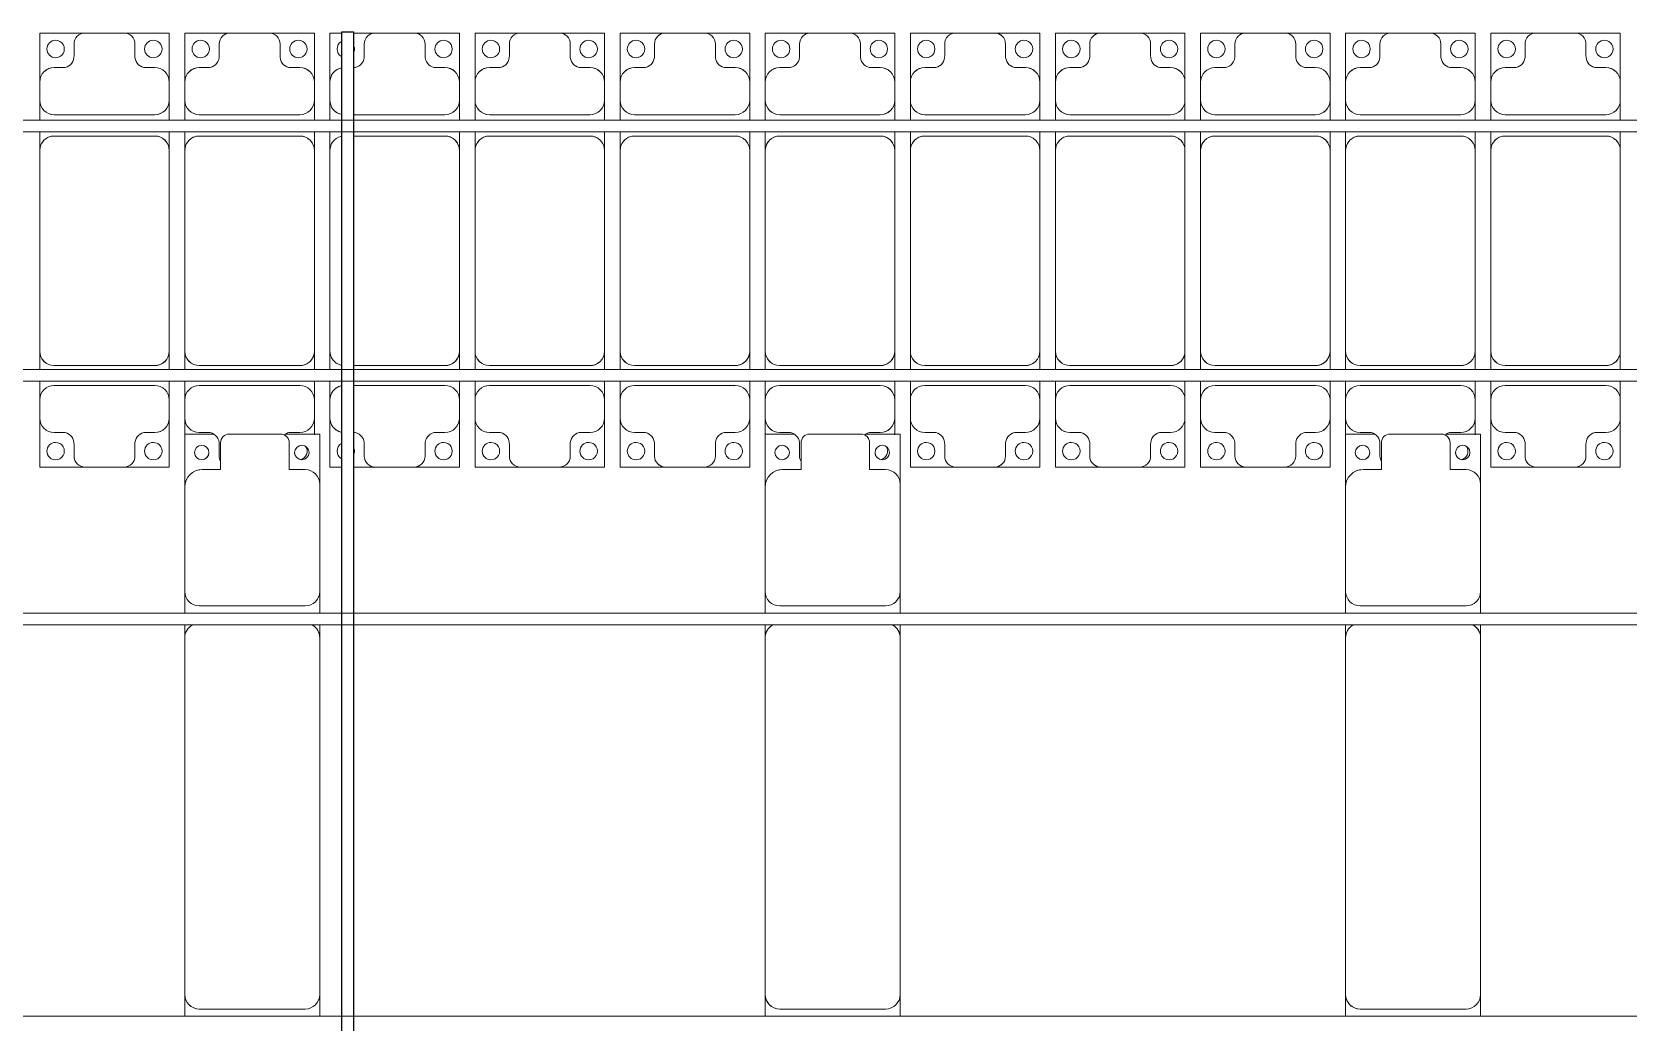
# Model space of a CAD drawing. Header units: millimetres. Extents: x -178706 to 107777, y -87310 to 933.
# Drawn here: x -113651 to -108151, y -8881 to -5467 of the extents above; entities that cross this region are included whole.
import ezdxf

# ---------------------------------------------------------------- set-up
doc = ezdxf.new("R2010")
doc.units = ezdxf.units.MM
doc.layers.add('A-GENM', color=13, linetype='Continuous', lineweight=9)
doc.layers.add('S-BEAM', color=12, linetype='Continuous', lineweight=9)

# ---------------------------------------------------------------- blocks, each defined once
blk = doc.blocks.new('Dai phao do pin - DẢI PHAO ĐỠ PIN-V29-BỐ TRÍ KHUNG KẾT CẤU BÈ PIN 04')
at = {"layer": 'A-GENM', "color": 7}
for p, q in [((67074.7, 241.6), (67149.7, 241.6)), ((68380.3, 241.6), (67149.7, 241.6)), ((68380.3, 241.6), (68424.7, 241.6)), ((68464.7, 241.6), (68539.7, 241.6)), ((68899.7, 241.6), (68539.7, 241.6)), ((68902.1, 241.6), (69082.2, 241.6)), ((69082.2, 241.6), (69082.2, 142.1)), ((67099.7, 191.6), (67099.7, -173.4)), ((68489.7, 191.6), (68489.7, -173.4)), ((68959.7, 118.2), (68959.7, 181.6)), ((69052.2, 118.2), (68959.7, 118.2)), ((69082.2, -88.2), (69082.2, 88.2)), ((69082.2, -105.4), (69082.2, -223.4)), ((68959.7, -173.4), (68959.7, -118.2)), ((68959.7, -118.2), (69052.2, -118.2)), ((67149.7, -223.4), (67074.7, -223.4)), ((67149.7, -223.4), (68380.3, -223.4)), ((68424.7, -223.4), (68380.3, -223.4)), ((68539.7, -223.4), (68464.7, -223.4)), ((68539.7, -223.4), (68909.7, -223.4)), ((69082.2, -223.4), (68909.7, -223.4))]:
    blk.add_line(p, q, dxfattribs=at)
for centre, radius, start, end in [((67149.7, 191.6), 50, 90, 180), ((67149.7, 191.6), 50, 105, 180), ((68380.3, 191.6), 50, 30, 90), ((68380.3, 191.6), 50, 30, 90), ((68539.7, 191.6), 50, 90, 180), ((68539.7, 191.6), 50, 135, 180), ((68899.7, 181.6), 60, 0, 90), ((68899.7, 181.6), 60, 0, 30), ((69018.6, 183.2), 25, 360, 180), ((69018.6, 183.2), 25, 180, 360), ((69052.2, 88.2), 30, 360, 90), ((69052.2, -88.2), 30, 270, 0), ((69052.2, -88.2), 30, 300, 330), ((69018.6, -161.8), 25, 360, 180), ((69018.6, -161.8), 25, 180, 360), ((69018.6, -161.8), 25, 90, 105), ((67149.7, -173.4), 50, 180, 270), ((67149.7, -173.4), 50, 180, 270), ((68380.3, -173.4), 50, 270, 330), ((68380.3, -173.4), 50, 285, 330), ((68539.7, -173.4), 50, 180, 270), ((68539.7, -173.4), 50, 180, 225), ((68909.7, -173.4), 50, 270, 0), ((68909.7, -173.4), 50, 315, 0)]:
    blk.add_arc(centre, radius, start, end, dxfattribs=at)
blk = doc.blocks.new('Dai phao do pin - DẢI PHAO ĐỠ PIN-V30-BỐ TRÍ KHUNG KẾT CẤU BÈ PIN 04')
at = {"layer": 'A-GENM', "color": 7}
for p, q in [((67074.7, 241.6), (67149.7, 241.6)), ((68380.3, 241.6), (67149.7, 241.6)), ((68380.3, 241.6), (68424.7, 241.6)), ((68464.7, 241.6), (68539.7, 241.6)), ((68899.7, 241.6), (68539.7, 241.6)), ((68899.7, 241.6), (69082.2, 241.6)), ((69082.2, 241.6), (69082.2, 142.1)), ((67099.7, 191.6), (67099.7, -173.4)), ((68489.7, 191.6), (68489.7, -173.4)), ((68959.7, 118.2), (68959.7, 181.6)), ((69052.2, 118.2), (68959.7, 118.2)), ((69082.2, -88.2), (69082.2, 88.2)), ((69082.2, -105.4), (69082.2, -223.4)), ((68959.7, -173.4), (68959.7, -118.2)), ((68959.7, -118.2), (69052.2, -118.2)), ((67149.7, -223.4), (67074.7, -223.4)), ((67149.7, -223.4), (68380.3, -223.4)), ((68424.7, -223.4), (68380.3, -223.4)), ((68539.7, -223.4), (68464.7, -223.4)), ((68539.7, -223.4), (68909.7, -223.4)), ((69082.2, -223.4), (68909.7, -223.4))]:
    blk.add_line(p, q, dxfattribs=at)
for centre, radius, start, end in [((67149.7, 191.6), 50, 90, 180), ((67149.7, 191.6), 50, 105, 180), ((68380.3, 191.6), 50, 30, 90), ((68380.3, 191.6), 50, 30, 90), ((68539.7, 191.6), 50, 90, 180), ((68539.7, 191.6), 50, 135, 180), ((68899.7, 181.6), 60, 0, 90), ((68899.7, 181.6), 60, 2.0288, 30), ((69018.6, 183.2), 25, 360, 180), ((69018.6, 183.2), 25, 180, 360), ((69052.2, 88.2), 30, 360, 90), ((69052.2, -88.2), 30, 270, 0), ((69052.2, -88.2), 30, 300, 330), ((69018.6, -161.8), 25, 360, 180), ((69018.6, -161.8), 25, 180, 360), ((69018.6, -161.8), 25, 90, 105), ((67149.7, -173.4), 50, 180, 270), ((67149.7, -173.4), 50, 180, 270), ((68380.3, -173.4), 50, 270, 330), ((68380.3, -173.4), 50, 285, 330), ((68539.7, -173.4), 50, 180, 270), ((68539.7, -173.4), 50, 180, 225), ((68909.7, -173.4), 50, 270, 0), ((68909.7, -173.4), 50, 315, 0)]:
    blk.add_arc(centre, radius, start, end, dxfattribs=at)
blk = doc.blocks.new('Dai phao do pin - DẢI PHAO ĐỠ PIN-V31-BỐ TRÍ KHUNG KẾT CẤU BÈ PIN 04')
at = {"layer": 'A-GENM', "color": 7}
for p, q in [((67074.7, 241.6), (67149.7, 241.6)), ((68380.3, 241.6), (67149.7, 241.6)), ((68380.3, 241.6), (68424.7, 241.6)), ((68464.7, 241.6), (68539.7, 241.6)), ((68899.7, 241.6), (68539.7, 241.6)), ((68899.7, 241.6), (69082.2, 241.6)), ((69082.2, 241.6), (69082.2, 142.1)), ((67099.7, 191.6), (67099.7, -173.4)), ((68489.7, 191.6), (68489.7, -173.4)), ((68959.7, 118.2), (68959.7, 181.6)), ((69052.2, 118.2), (68959.7, 118.2)), ((69082.2, -88.2), (69082.2, 88.2)), ((69082.2, -105.4), (69082.2, -223.4)), ((68959.7, -173.4), (68959.7, -118.2)), ((68959.7, -118.2), (69052.2, -118.2)), ((67149.7, -223.4), (67074.7, -223.4)), ((67149.7, -223.4), (68380.3, -223.4)), ((68424.7, -223.4), (68380.3, -223.4)), ((68539.7, -223.4), (68464.7, -223.4)), ((68539.7, -223.4), (68909.7, -223.4)), ((69082.2, -223.4), (68909.7, -223.4))]:
    blk.add_line(p, q, dxfattribs=at)
for centre, radius, start, end in [((67149.7, 191.6), 50, 90, 180), ((67149.7, 191.6), 50, 105, 180), ((68380.3, 191.6), 50, 30, 90), ((68380.3, 191.6), 50, 30, 90), ((68539.7, 191.6), 50, 90, 180), ((68539.7, 191.6), 50, 135, 180), ((68899.7, 181.6), 60, 0, 90), ((68899.7, 181.6), 60, 0, 30), ((69018.6, 183.2), 25, 360, 180), ((69018.6, 183.2), 25, 180, 360), ((69052.2, 88.2), 30, 360, 90), ((69052.2, -88.2), 30, 270, 0), ((69052.2, -88.2), 30, 300, 330), ((69018.6, -161.8), 25, 360, 180), ((69018.6, -161.8), 25, 180, 360), ((69018.6, -161.8), 25, 90, 105), ((67149.7, -173.4), 50, 180, 270), ((67149.7, -173.4), 50, 180, 270), ((68380.3, -173.4), 50, 270, 330), ((68380.3, -173.4), 50, 285, 330), ((68539.7, -173.4), 50, 180, 270), ((68539.7, -173.4), 50, 180, 225), ((68909.7, -173.4), 50, 270, 0), ((68909.7, -173.4), 50, 315, 0)]:
    blk.add_arc(centre, radius, start, end, dxfattribs=at)
blk = doc.blocks.new('Dầm C52 - Dầm C52-21052-BỐ TRÍ KHUNG KẾT CẤU BÈ PIN 04')
at = {"layer": 'S-BEAM', "color": 1}
blk.add_line((63551.9, -20), (-63551.9, -20), dxfattribs=at)
blk = doc.blocks.new('Dầm C52 - Dầm C52-21053-BỐ TRÍ KHUNG KẾT CẤU BÈ PIN 04')
at = {"layer": 'S-BEAM', "color": 1}
for p, q in [((-63553.8, 20), (63553.8, 20)), ((63553.8, -20), (-63553.8, -20))]:
    blk.add_line(p, q, dxfattribs=at)
blk = doc.blocks.new('Dầm C52 - Dầm C52-21054-BỐ TRÍ KHUNG KẾT CẤU BÈ PIN 04')
at = {"layer": 'S-BEAM', "color": 1}
for p, q in [((-63555, 20), (63555, 20)), ((63555, -20), (-63555, -20))]:
    blk.add_line(p, q, dxfattribs=at)
blk = doc.blocks.new('Dầm C52 - Dầm C52-21055-BỐ TRÍ KHUNG KẾT CẤU BÈ PIN 04')
at = {"layer": 'S-BEAM', "color": 1}
for p, q in [((-63556.2, 20), (63556.2, 20)), ((63556.2, -20), (-63556.2, -20))]:
    blk.add_line(p, q, dxfattribs=at)
blk = doc.blocks.new('Dầm C52 - Hộp 40x60-15957-BỐ TRÍ KHUNG KẾT CẤU BÈ PIN 04')
at = {"layer": 'S-BEAM', "color": 3, "lineweight": 25}
for p, q in [((-37160, 20), (37160, 20)), ((37160, 20), (37160, -20)), ((37160, -20), (-37160, -20))]:
    blk.add_line(p, q, dxfattribs=at)
blk = doc.blocks.new('Dai phaodi lai - DẢI PHAO ĐI LẠI-21666-BỐ TRÍ KHUNG KẾT CẤU BÈ PIN 04')
at = {"layer": 'A-GENM', "color": 7}
for p, q in [((57276.8, 748.4), (57433.1, 748.4)), ((57276.8, 579.3), (57276.8, 748.4)), ((57566.9, 748.4), (57433.1, 748.4)), ((57566.9, 748.4), (57723.2, 748.4)), ((57723.2, 748.4), (57723.2, 579.3)), ((57776.8, 748.4), (57933.1, 748.4)), ((57776.8, 579.3), (57776.8, 748.4)), ((58066.9, 748.4), (57933.1, 748.4)), ((58066.9, 748.4), (58223.2, 748.4)), ((58223.2, 748.4), (58223.2, 579.3)), ((58276.8, 748.4), (58318.3, 748.4)), ((58276.8, 579.3), (58276.8, 748.4)), ((58358.3, 748.4), (58433.1, 748.4)), ((58566.9, 748.4), (58433.1, 748.4)), ((58566.9, 748.4), (58723.2, 748.4)), ((58723.2, 748.4), (58723.2, 579.3)), ((58776.8, 748.4), (58933.1, 748.4)), ((58776.8, 579.3), (58776.8, 748.4)), ((59066.9, 748.4), (58933.1, 748.4)), ((59066.9, 748.4), (59223.2, 748.4)), ((59223.2, 748.4), (59223.2, 579.3)), ((59276.8, 748.4), (59433.1, 748.4)), ((59276.8, 579.3), (59276.8, 748.4)), ((59566.9, 748.4), (59433.1, 748.4)), ((59566.9, 748.4), (59723.2, 748.4)), ((59723.2, 748.4), (59723.2, 579.3)), ((59776.8, 748.4), (59933.1, 748.4)), ((59776.8, 579.3), (59776.8, 748.4)), ((60066.9, 748.4), (59933.1, 748.4)), ((60066.9, 748.4), (60223.2, 748.4)), ((60223.2, 748.4), (60223.2, 579.3)), ((60276.8, 748.4), (60433.1, 748.4)), ((60276.8, 579.3), (60276.8, 748.4)), ((60566.9, 748.4), (60433.1, 748.4)), ((60566.9, 748.4), (60723.2, 748.4)), ((60723.2, 748.4), (60723.2, 579.3)), ((60776.8, 748.4), (60933.1, 748.4)), ((60776.8, 579.3), (60776.8, 748.4)), ((61066.9, 748.4), (60933.1, 748.4)), ((61066.9, 748.4), (61223.2, 748.4)), ((61223.2, 748.4), (61223.2, 579.3)), ((61276.8, 748.4), (61433.1, 748.4)), ((61276.8, 579.3), (61276.8, 748.4)), ((61566.9, 748.4), (61433.1, 748.4)), ((61566.9, 748.4), (61723.2, 748.4)), ((61723.2, 748.4), (61723.2, 579.3)), ((61776.8, 748.4), (61933.1, 748.4)), ((61776.8, 579.3), (61776.8, 748.4)), ((62066.9, 748.4), (61933.1, 748.4)), ((62072.3, 748.4), (62223.2, 748.4)), ((62223.2, 748.4), (62223.2, 579.3)), ((62276.8, 748.4), (62433.1, 748.4)), ((62276.8, 579.3), (62276.8, 748.4)), ((62566.9, 748.4), (62433.1, 748.4)), ((62566.9, 748.4), (62723.2, 748.4)), ((62723.2, 748.4), (62723.2, 579.3)), ((57395.1, 710.4), (57395.1, 670.7)), ((57604.9, 670.7), (57604.9, 710.4)), ((57895.1, 710.4), (57895.1, 670.7)), ((58104.9, 670.7), (58104.9, 710.4)), ((58395.1, 710.4), (58395.1, 670.7)), ((58604.9, 670.7), (58604.9, 710.4)), ((58895.1, 710.4), (58895.1, 670.7)), ((59104.9, 670.7), (59104.9, 710.4)), ((59395.1, 710.4), (59395.1, 670.7)), ((59604.9, 670.7), (59604.9, 710.4)), ((59895.1, 710.4), (59895.1, 670.7)), ((60104.9, 670.7), (60104.9, 710.4)), ((60395.1, 710.4), (60395.1, 670.7)), ((60604.9, 670.7), (60604.9, 710.4)), ((60895.1, 710.4), (60895.1, 670.7)), ((61104.9, 670.7), (61104.9, 710.4)), ((61395.1, 710.4), (61395.1, 670.7)), ((61604.9, 670.7), (61604.9, 710.4)), ((61895.1, 710.4), (61895.1, 670.7)), ((62104.9, 670.7), (62104.9, 710.4)), ((62395.1, 710.4), (62395.1, 670.7)), ((62604.9, 670.7), (62604.9, 710.4)), ((57364.3, 629.3), (57326.8, 629.3)), ((57673.2, 629.3), (57635.7, 629.3)), ((57864.3, 629.3), (57826.8, 629.3)), ((58173.2, 629.3), (58135.7, 629.3)), ((58364.3, 629.3), (58358.3, 629.3)), ((58673.2, 629.3), (58635.7, 629.3)), ((58864.3, 629.3), (58826.8, 629.3)), ((59173.2, 629.3), (59135.7, 629.3)), ((59364.3, 629.3), (59326.8, 629.3)), ((59673.2, 629.3), (59635.7, 629.3)), ((59864.3, 629.3), (59826.8, 629.3)), ((60173.2, 629.3), (60135.7, 629.3)), ((60364.3, 629.3), (60326.8, 629.3)), ((60673.2, 629.3), (60635.7, 629.3)), ((60864.3, 629.3), (60826.8, 629.3)), ((61173.2, 629.3), (61135.7, 629.3)), ((61364.3, 629.3), (61326.8, 629.3)), ((61673.2, 629.3), (61635.7, 629.3)), ((61864.3, 629.3), (61826.8, 629.3)), ((62173.2, 629.3), (62135.7, 629.3)), ((62364.3, 629.3), (62326.8, 629.3)), ((62673.2, 629.3), (62635.7, 629.3)), ((57276.8, 579.3), (57276.8, 516.7)), ((57723.2, 516.7), (57723.2, 579.3)), ((57776.8, 579.3), (57776.8, 516.7)), ((58223.2, 516.7), (58223.2, 579.3)), ((58276.8, 579.3), (58276.8, 516.7)), ((58723.2, 516.7), (58723.2, 579.3)), ((58776.8, 579.3), (58776.8, 516.7)), ((59223.2, 516.7), (59223.2, 579.3)), ((59276.8, 579.3), (59276.8, 516.7)), ((59723.2, 516.7), (59723.2, 579.3)), ((59776.8, 579.3), (59776.8, 516.7)), ((60223.2, 516.7), (60223.2, 579.3)), ((60276.8, 579.3), (60276.8, 516.7)), ((60723.2, 516.7), (60723.2, 579.3)), ((60776.8, 579.3), (60776.8, 516.7)), ((61223.2, 516.7), (61223.2, 579.3)), ((61276.8, 579.3), (61276.8, 516.7)), ((61723.2, 516.7), (61723.2, 579.3)), ((61776.8, 579.3), (61776.8, 516.7)), ((62223.2, 516.7), (62223.2, 579.3)), ((62276.8, 579.3), (62276.8, 516.7)), ((62723.2, 516.7), (62723.2, 579.3)), ((57276.8, 447.9), (57276.8, 516.7)), ((57723.2, 516.7), (57723.2, 447.9)), ((57776.8, 447.9), (57776.8, 516.7)), ((58223.2, 516.7), (58223.2, 447.9)), ((58276.8, 447.9), (58276.8, 516.7)), ((58723.2, 516.7), (58723.2, 447.9)), ((58776.8, 447.9), (58776.8, 516.7)), ((59223.2, 516.7), (59223.2, 447.9)), ((59276.8, 447.9), (59276.8, 516.7)), ((59723.2, 516.7), (59723.2, 447.9)), ((59776.8, 447.9), (59776.8, 516.7)), ((60223.2, 516.7), (60223.2, 447.9)), ((60276.8, 447.9), (60276.8, 516.7)), ((60723.2, 516.7), (60723.2, 447.9)), ((60776.8, 447.9), (60776.8, 516.7)), ((61223.2, 516.7), (61223.2, 447.9)), ((61276.8, 447.9), (61276.8, 516.7)), ((61723.2, 516.7), (61723.2, 447.9)), ((61776.8, 447.9), (61776.8, 516.7)), ((62223.2, 516.7), (62223.2, 447.9)), ((62276.8, 447.9), (62276.8, 516.7)), ((62723.2, 516.7), (62723.2, 447.9)), ((57326.8, 466.7), (57673.2, 466.7)), ((57826.8, 466.7), (58173.2, 466.7)), ((58358.3, 466.7), (58673.2, 466.7)), ((58826.8, 466.7), (59173.2, 466.7)), ((59326.8, 466.7), (59673.2, 466.7)), ((59826.8, 466.7), (60173.2, 466.7)), ((60326.8, 466.7), (60673.2, 466.7)), ((60826.8, 466.7), (61173.2, 466.7)), ((61326.8, 466.7), (61673.2, 466.7)), ((61826.8, 466.7), (62173.2, 466.7)), ((62326.8, 466.7), (62673.2, 466.7)), ((57276.8, 343.3), (57276.8, 407.9)), ((57673.2, 393.3), (57326.8, 393.3)), ((57723.2, 407.9), (57723.2, 343.3)), ((57776.8, 343.3), (57776.8, 407.9)), ((58173.2, 393.3), (57826.8, 393.3)), ((58223.2, 407.9), (58223.2, 343.3)), ((58276.8, 343.3), (58276.8, 407.9)), ((58673.2, 393.3), (58358.3, 393.3)), ((58723.2, 407.9), (58723.2, 343.3)), ((58776.8, 343.3), (58776.8, 407.9)), ((59173.2, 393.3), (58826.8, 393.3)), ((59223.2, 407.9), (59223.2, 343.3)), ((59276.8, 343.3), (59276.8, 407.9)), ((59673.2, 393.3), (59326.8, 393.3)), ((59723.2, 407.9), (59723.2, 343.3)), ((59776.8, 343.3), (59776.8, 407.9)), ((60173.2, 393.3), (59826.8, 393.3)), ((60223.2, 407.9), (60223.2, 343.3)), ((60276.8, 343.3), (60276.8, 407.9)), ((60673.2, 393.3), (60326.8, 393.3)), ((60723.2, 407.9), (60723.2, 343.3)), ((60776.8, 343.3), (60776.8, 407.9)), ((61173.2, 393.3), (60826.8, 393.3)), ((61223.2, 407.9), (61223.2, 343.3)), ((61276.8, 343.3), (61276.8, 407.9)), ((61673.2, 393.3), (61326.8, 393.3)), ((61723.2, 407.9), (61723.2, 343.3)), ((61776.8, 343.3), (61776.8, 407.9)), ((62173.2, 393.3), (61826.8, 393.3)), ((62223.2, 407.9), (62223.2, 343.3)), ((62276.8, 343.3), (62276.8, 407.9)), ((62673.2, 393.3), (62326.8, 393.3)), ((62723.2, 407.9), (62723.2, 343.3)), ((57276.8, 343.3), (57276.8, -348.3)), ((57723.2, -348.3), (57723.2, 343.3)), ((57776.8, 343.3), (57776.8, -348.3)), ((58223.2, -348.3), (58223.2, 343.3)), ((58276.8, 343.3), (58276.8, -348.3)), ((58723.2, -348.3), (58723.2, 343.3)), ((58776.8, 343.3), (58776.8, -348.3)), ((59223.2, -348.3), (59223.2, 343.3)), ((59276.8, 343.3), (59276.8, -348.3)), ((59723.2, -348.3), (59723.2, 343.3)), ((59776.8, 343.3), (59776.8, -348.3)), ((60223.2, -348.3), (60223.2, 343.3)), ((60276.8, 343.3), (60276.8, -348.3)), ((60723.2, -348.3), (60723.2, 343.3)), ((60776.8, 343.3), (60776.8, -348.3)), ((61223.2, -348.3), (61223.2, 343.3)), ((61276.8, 343.3), (61276.8, -348.3)), ((61723.2, -348.3), (61723.2, 343.3)), ((61776.8, 343.3), (61776.8, -348.3)), ((62223.2, -348.3), (62223.2, 343.3)), ((62276.8, 343.3), (62276.8, -348.3)), ((62723.2, -348.3), (62723.2, 343.3)), ((57276.8, -412.1), (57276.8, -348.3)), ((57723.2, -348.3), (57723.2, -412.1)), ((57776.8, -412.1), (57776.8, -348.3)), ((58223.2, -348.3), (58223.2, -412.1)), ((58276.8, -412.1), (58276.8, -348.3)), ((58723.2, -348.3), (58723.2, -412.1)), ((58776.8, -412.1), (58776.8, -348.3)), ((59223.2, -348.3), (59223.2, -412.1)), ((59276.8, -412.1), (59276.8, -348.3)), ((59723.2, -348.3), (59723.2, -412.1)), ((59776.8, -412.1), (59776.8, -348.3)), ((60223.2, -348.3), (60223.2, -412.1)), ((60276.8, -412.1), (60276.8, -348.3)), ((60723.2, -348.3), (60723.2, -412.1)), ((60776.8, -412.1), (60776.8, -348.3)), ((61223.2, -348.3), (61223.2, -412.1)), ((61276.8, -412.1), (61276.8, -348.3)), ((61723.2, -348.3), (61723.2, -412.1)), ((61776.8, -412.1), (61776.8, -348.3)), ((62223.2, -348.3), (62223.2, -412.1)), ((62276.8, -412.1), (62276.8, -348.3)), ((62723.2, -348.3), (62723.2, -412.1)), ((57326.8, -398.3), (57673.2, -398.3)), ((57826.8, -398.3), (58173.2, -398.3)), ((58358.3, -398.3), (58673.2, -398.3)), ((58826.8, -398.3), (59173.2, -398.3)), ((59326.8, -398.3), (59673.2, -398.3)), ((59826.8, -398.3), (60173.2, -398.3)), ((60326.8, -398.3), (60673.2, -398.3)), ((60826.8, -398.3), (61173.2, -398.3)), ((61326.8, -398.3), (61673.2, -398.3)), ((61826.8, -398.3), (62173.2, -398.3)), ((62326.8, -398.3), (62673.2, -398.3)), ((57276.8, -516.7), (57276.8, -452.1)), ((57673.2, -466.7), (57326.8, -466.7)), ((57723.2, -452.1), (57723.2, -516.7)), ((57776.8, -516.7), (57776.8, -452.1)), ((58173.2, -466.7), (57826.8, -466.7)), ((58223.2, -452.1), (58223.2, -516.7)), ((58276.8, -516.7), (58276.8, -452.1)), ((58673.2, -466.7), (58358.3, -466.7)), ((58723.2, -452.1), (58723.2, -516.7)), ((58776.8, -516.7), (58776.8, -452.1)), ((59173.2, -466.7), (58826.8, -466.7)), ((59223.2, -452.1), (59223.2, -516.7)), ((59276.8, -516.7), (59276.8, -452.1)), ((59673.2, -466.7), (59326.8, -466.7)), ((59723.2, -452.1), (59723.2, -516.7)), ((59776.8, -516.7), (59776.8, -452.1)), ((60173.2, -466.7), (59826.8, -466.7)), ((60223.2, -452.1), (60223.2, -516.7)), ((60276.8, -516.7), (60276.8, -452.1)), ((60673.2, -466.7), (60326.8, -466.7)), ((60723.2, -452.1), (60723.2, -516.7)), ((60776.8, -516.7), (60776.8, -452.1)), ((61173.2, -466.7), (60826.8, -466.7)), ((61223.2, -452.1), (61223.2, -516.7)), ((61276.8, -516.7), (61276.8, -452.1)), ((61673.2, -466.7), (61326.8, -466.7)), ((61723.2, -452.1), (61723.2, -516.7)), ((61776.8, -516.7), (61776.8, -452.1)), ((62173.2, -466.7), (61826.8, -466.7)), ((62223.2, -452.1), (62223.2, -516.7)), ((62276.8, -516.7), (62276.8, -452.1)), ((62673.2, -466.7), (62326.8, -466.7)), ((62723.2, -452.1), (62723.2, -516.7)), ((57276.8, -516.7), (57276.8, -579.3)), ((57723.2, -579.3), (57723.2, -516.7)), ((57776.8, -516.7), (57776.8, -579.3)), ((58223.2, -579.3), (58223.2, -516.7)), ((58276.8, -516.7), (58276.8, -579.3)), ((58723.2, -579.3), (58723.2, -516.7)), ((58776.8, -516.7), (58776.8, -579.3)), ((59223.2, -579.3), (59223.2, -516.7)), ((59276.8, -516.7), (59276.8, -579.3)), ((59723.2, -579.3), (59723.2, -516.7)), ((59776.8, -516.7), (59776.8, -579.3)), ((60223.2, -579.3), (60223.2, -516.7)), ((60276.8, -516.7), (60276.8, -579.3)), ((60723.2, -579.3), (60723.2, -516.7)), ((60776.8, -516.7), (60776.8, -579.3)), ((61223.2, -579.3), (61223.2, -516.7)), ((61276.8, -516.7), (61276.8, -579.3)), ((61723.2, -579.3), (61723.2, -516.7)), ((61776.8, -516.7), (61776.8, -579.3)), ((62223.2, -579.3), (62223.2, -516.7)), ((62276.8, -516.7), (62276.8, -579.3)), ((62723.2, -579.3), (62723.2, -516.7)), ((57276.8, -748.4), (57276.8, -579.3)), ((57723.2, -579.3), (57723.2, -748.4)), ((57776.8, -634.6), (57776.8, -579.3)), ((58223.2, -579.3), (58223.2, -637.1)), ((58276.8, -748.4), (58276.8, -579.3)), ((58723.2, -579.3), (58723.2, -748.4)), ((58776.8, -748.4), (58776.8, -579.3)), ((59223.2, -579.3), (59223.2, -748.4)), ((59276.8, -748.4), (59276.8, -579.3)), ((59723.2, -579.3), (59723.2, -748.4)), ((59776.8, -634.6), (59776.8, -579.3)), ((60223.2, -579.3), (60223.2, -637.1)), ((60276.8, -748.4), (60276.8, -579.3)), ((60723.2, -579.3), (60723.2, -748.4)), ((60776.8, -748.4), (60776.8, -579.3)), ((61223.2, -579.3), (61223.2, -748.4)), ((61276.8, -748.4), (61276.8, -579.3)), ((61723.2, -579.3), (61723.2, -748.4)), ((61776.8, -634.6), (61776.8, -579.3)), ((62223.2, -579.3), (62223.2, -637.1)), ((62276.8, -748.4), (62276.8, -579.3)), ((62723.2, -579.3), (62723.2, -748.4)), ((57326.8, -629.3), (57364.3, -629.3)), ((57635.7, -629.3), (57673.2, -629.3)), ((57826.8, -629.3), (57864.3, -629.3)), ((58135.7, -629.3), (58173.2, -629.3)), ((58358.3, -629.3), (58364.3, -629.3)), ((58635.7, -629.3), (58673.2, -629.3)), ((58826.8, -629.3), (58864.3, -629.3)), ((59135.7, -629.3), (59173.2, -629.3)), ((59326.8, -629.3), (59364.3, -629.3)), ((59635.7, -629.3), (59673.2, -629.3)), ((59826.8, -629.3), (59864.3, -629.3)), ((60135.7, -629.3), (60173.2, -629.3)), ((60326.8, -629.3), (60364.3, -629.3)), ((60635.7, -629.3), (60673.2, -629.3)), ((60826.8, -629.3), (60864.3, -629.3)), ((61135.7, -629.3), (61173.2, -629.3)), ((61326.8, -629.3), (61364.3, -629.3)), ((61635.7, -629.3), (61673.2, -629.3)), ((61826.8, -629.3), (61864.3, -629.3)), ((62135.7, -629.3), (62173.2, -629.3)), ((62326.8, -629.3), (62364.3, -629.3)), ((62635.7, -629.3), (62673.2, -629.3)), ((57395.1, -670.7), (57395.1, -710.4)), ((57604.9, -710.4), (57604.9, -670.7)), ((57895.1, -670.7), (57895.1, -710.4)), ((58395.1, -670.7), (58395.1, -710.4)), ((58604.9, -710.4), (58604.9, -670.7)), ((58895.1, -670.7), (58895.1, -710.4)), ((59104.9, -710.4), (59104.9, -670.7)), ((59395.1, -670.7), (59395.1, -710.4)), ((59604.9, -710.4), (59604.9, -670.7)), ((59895.1, -670.7), (59895.1, -710.4)), ((60395.1, -670.7), (60395.1, -710.4)), ((60604.9, -710.4), (60604.9, -670.7)), ((60895.1, -670.7), (60895.1, -710.4)), ((61104.9, -710.4), (61104.9, -670.7)), ((61395.1, -670.7), (61395.1, -710.4)), ((61604.9, -710.4), (61604.9, -670.7)), ((61895.1, -670.7), (61895.1, -710.4)), ((62395.1, -670.7), (62395.1, -710.4)), ((62604.9, -710.4), (62604.9, -670.7)), ((57433.1, -748.4), (57276.8, -748.4)), ((57433.1, -748.4), (57566.9, -748.4)), ((57723.2, -748.4), (57566.9, -748.4)), ((58318.3, -748.4), (58276.8, -748.4)), ((58433.1, -748.4), (58358.3, -748.4)), ((58433.1, -748.4), (58566.9, -748.4)), ((58723.2, -748.4), (58566.9, -748.4)), ((58933.1, -748.4), (58776.8, -748.4)), ((58933.1, -748.4), (59066.9, -748.4)), ((59223.2, -748.4), (59066.9, -748.4)), ((59433.1, -748.4), (59276.8, -748.4)), ((59433.1, -748.4), (59566.9, -748.4)), ((59723.2, -748.4), (59566.9, -748.4)), ((60433.1, -748.4), (60276.8, -748.4)), ((60433.1, -748.4), (60566.9, -748.4)), ((60723.2, -748.4), (60566.9, -748.4)), ((60933.1, -748.4), (60776.8, -748.4)), ((60933.1, -748.4), (61066.9, -748.4)), ((61223.2, -748.4), (61066.9, -748.4)), ((61433.1, -748.4), (61276.8, -748.4)), ((61433.1, -748.4), (61566.9, -748.4)), ((61723.2, -748.4), (61566.9, -748.4)), ((62433.1, -748.4), (62276.8, -748.4)), ((62433.1, -748.4), (62566.9, -748.4)), ((62723.2, -748.4), (62566.9, -748.4))]:
    blk.add_line(p, q, dxfattribs=at)
for centre, radius, start, end in [((57331.6, 693.3), 30, 90, 270), ((57331.6, 693.3), 30, 270, 90), ((57433.1, 710.4), 38, 90, 180), ((57433.1, 710.4), 38, 90, 135), ((57566.9, 710.4), 38, 0, 90), ((57566.9, 710.4), 38, 45, 90), ((57668.4, 693.3), 30, 90, 270), ((57668.4, 693.3), 30, 270, 90), ((57831.6, 693.3), 30, 90, 270), ((57831.6, 693.3), 30, 270, 90), ((57933.1, 710.4), 38, 90, 180), ((57933.1, 710.4), 38, 90, 135), ((58066.9, 710.4), 38, 0, 90), ((58066.9, 710.4), 38, 45, 90), ((58168.4, 693.3), 30, 90, 270), ((58168.4, 693.3), 30, 270, 90), ((58331.6, 693.3), 30, 120, 240), ((58433.1, 710.4), 38, 90, 180), ((58433.1, 710.4), 38, 90, 135), ((58566.9, 710.4), 38, 0, 90), ((58566.9, 710.4), 38, 45, 90), ((58668.4, 693.3), 30, 90, 270), ((58668.4, 693.3), 30, 270, 90), ((58831.6, 693.3), 30, 90, 270), ((58831.6, 693.3), 30, 270, 90), ((58933.1, 710.4), 38, 90, 180), ((58933.1, 710.4), 38, 90, 135), ((59066.9, 710.4), 38, 0, 90), ((59066.9, 710.4), 38, 54.5627, 90), ((59168.4, 693.3), 30, 90, 270), ((59168.4, 693.3), 30, 270, 90), ((59331.6, 693.3), 30, 90, 270), ((59331.6, 693.3), 30, 270, 90), ((59433.1, 710.4), 38, 90, 180), ((59433.1, 710.4), 38, 90, 135), ((59566.9, 710.4), 38, 360, 90), ((59566.9, 710.4), 38, 45, 90), ((59668.4, 693.3), 30, 90, 270), ((59668.4, 693.3), 30, 270, 90), ((59831.6, 693.3), 30, 90, 270), ((59831.6, 693.3), 30, 270, 90), ((59933.1, 710.4), 38, 90, 180), ((59933.1, 710.4), 38, 90, 135), ((60066.9, 710.4), 38, 360, 90), ((60066.9, 710.4), 38, 45, 90), ((60168.4, 693.3), 30, 90, 270), ((60168.4, 693.3), 30, 270, 90), ((60331.6, 693.3), 30, 90, 270), ((60331.6, 693.3), 30, 270, 90), ((60433.1, 710.4), 38, 90, 180), ((60433.1, 710.4), 38, 90, 135), ((60566.9, 710.4), 38, 0, 90), ((60566.9, 710.4), 38, 45, 90), ((60668.4, 693.3), 30, 90, 270), ((60668.4, 693.3), 30, 270, 90), ((60831.6, 693.3), 30, 90, 270), ((60831.6, 693.3), 30, 270, 90), ((60933.1, 710.4), 38, 90, 180), ((60933.1, 710.4), 38, 90, 135), ((61066.9, 710.4), 38, 0, 90), ((61066.9, 710.4), 38, 45, 90), ((61168.4, 693.3), 30, 90, 270), ((61168.4, 693.3), 30, 270, 90), ((61331.6, 693.3), 30, 90, 270), ((61331.6, 693.3), 30, 270, 90), ((61433.1, 710.4), 38, 90, 180), ((61433.1, 710.4), 38, 90, 135), ((61566.9, 710.4), 38, 0, 90), ((61566.9, 710.4), 38, 45, 90), ((61668.4, 693.3), 30, 90, 270), ((61668.4, 693.3), 30, 270, 90), ((61831.6, 693.3), 30, 90, 270), ((61831.6, 693.3), 30, 270, 90), ((61933.1, 710.4), 38, 90, 180), ((61933.1, 710.4), 38, 90, 135), ((62066.9, 710.4), 38, 360, 90), ((62066.9, 710.4), 38, 45, 81.731), ((62168.4, 693.3), 30, 90, 270), ((62168.4, 693.3), 30, 270, 90), ((62331.6, 693.3), 30, 90, 270), ((62331.6, 693.3), 30, 270, 90), ((62433.1, 710.4), 38, 90, 180), ((62433.1, 710.4), 38, 90, 135), ((62566.9, 710.4), 38, 360, 90), ((62566.9, 710.4), 38, 45, 90), ((62668.4, 693.3), 30, 90, 270), ((62668.4, 693.3), 30, 270, 90), ((57355.2, 668.2), 40, 283.1885, 3.5081), ((57644.8, 668.2), 40, 176.4919, 256.8115), ((57855.2, 668.2), 40, 283.1885, 3.5081), ((58144.8, 668.2), 40, 176.4919, 256.8115), ((58331.6, 693.3), 30, 345, 15), ((58355.2, 668.2), 40, 283.1885, 3.5081), ((58644.8, 668.2), 40, 176.4919, 256.8115), ((58855.2, 668.2), 40, 283.1885, 3.5081), ((59144.8, 668.2), 40, 176.4919, 256.8115), ((59355.2, 668.2), 40, 283.1885, 3.5081), ((59644.8, 668.2), 40, 176.4919, 256.8115), ((59855.2, 668.2), 40, 283.1885, 3.5081), ((60144.8, 668.2), 40, 176.4919, 256.8115), ((60355.2, 668.2), 40, 283.1885, 3.5081), ((60644.8, 668.2), 40, 176.4919, 256.8115), ((60855.2, 668.2), 40, 283.1885, 3.5081), ((61144.8, 668.2), 40, 176.4919, 256.8115), ((61355.2, 668.2), 40, 283.1885, 3.5081), ((61644.8, 668.2), 40, 176.4919, 256.8115), ((61855.2, 668.2), 40, 283.1885, 3.5081), ((62144.8, 668.2), 40, 176.4919, 256.8115), ((62355.2, 668.2), 40, 283.1885, 3.5081), ((62644.8, 668.2), 40, 176.4919, 256.8115), ((57326.8, 579.3), 50, 90, 180), ((57326.8, 579.3), 50, 90, 135), ((57673.2, 579.3), 50, 360, 90), ((57673.2, 579.3), 50, 45, 90), ((57826.8, 579.3), 50, 90, 180), ((57826.8, 579.3), 50, 90, 135), ((58173.2, 579.3), 50, 0, 90), ((58173.2, 579.3), 50, 45, 90), ((58326.8, 579.3), 50, 105, 180), ((58326.8, 579.3), 50, 105, 135), ((58673.2, 579.3), 50, 0, 90), ((58673.2, 579.3), 50, 45, 90), ((58826.8, 579.3), 50, 90, 180), ((58826.8, 579.3), 50, 90, 135), ((59173.2, 579.3), 50, 0, 90), ((59173.2, 579.3), 50, 45, 90), ((59326.8, 579.3), 50, 90, 180), ((59326.8, 579.3), 50, 90, 135), ((59673.2, 579.3), 50, 0, 90), ((59673.2, 579.3), 50, 45, 90), ((59826.8, 579.3), 50, 90, 180), ((59826.8, 579.3), 50, 90, 135), ((60173.2, 579.3), 50, 0, 90), ((60173.2, 579.3), 50, 46.4233, 90), ((60326.8, 579.3), 50, 90, 180), ((60326.8, 579.3), 50, 90, 135), ((60673.2, 579.3), 50, 0, 90), ((60673.2, 579.3), 50, 45, 90), ((60826.8, 579.3), 50, 90, 180), ((60826.8, 579.3), 50, 90, 135), ((61173.2, 579.3), 50, 0, 90), ((61173.2, 579.3), 50, 45, 90), ((61326.8, 579.3), 50, 90, 180), ((61326.8, 579.3), 50, 90.3633, 135), ((61673.2, 579.3), 50, 360, 90), ((61673.2, 579.3), 50, 45, 90), ((61826.8, 579.3), 50, 90, 180), ((61826.8, 579.3), 50, 90, 135), ((62173.2, 579.3), 50, 0, 90), ((62173.2, 579.3), 50, 45, 90), ((62326.8, 579.3), 50, 90, 180), ((62326.8, 579.3), 50, 90, 135), ((62673.2, 579.3), 50, 0, 90), ((62673.2, 579.3), 50, 45, 90), ((57326.8, 516.7), 50, 180, 270), ((57673.2, 516.7), 50, 270, 360), ((57826.8, 516.7), 50, 180, 270), ((58173.2, 516.7), 50, 270, 0), ((58326.8, 516.7), 50, 180, 255), ((58673.2, 516.7), 50, 270, 0), ((58826.8, 516.7), 50, 180, 270), ((59173.2, 516.7), 50, 270, 0), ((59326.8, 516.7), 50, 180, 270), ((59673.2, 516.7), 50, 270, 0), ((59826.8, 516.7), 50, 180, 270), ((60173.2, 516.7), 50, 270, 0), ((60326.8, 516.7), 50, 180, 270), ((60673.2, 516.7), 50, 270, 0), ((60826.8, 516.7), 50, 180, 270), ((61173.2, 516.7), 50, 270, 0), ((61326.8, 516.7), 50, 180, 270), ((61673.2, 516.7), 50, 270, 360), ((61826.8, 516.7), 50, 180, 270), ((62173.2, 516.7), 50, 270, 0), ((62326.8, 516.7), 50, 180, 270), ((62673.2, 516.7), 50, 270, 0), ((57326.8, 516.7), 50, 225, 270), ((57673.2, 516.7), 50, 270, 315), ((57826.8, 516.7), 50, 225, 270), ((58173.2, 516.7), 50, 270, 315), ((58326.8, 516.7), 50, 225, 255), ((58673.2, 516.7), 50, 270, 315), ((58826.8, 516.7), 50, 225, 270), ((59173.2, 516.7), 50, 270, 315), ((59326.8, 516.7), 50, 225, 270), ((59673.2, 516.7), 50, 270, 315), ((59826.8, 516.7), 50, 225, 270), ((60173.2, 516.7), 50, 270, 313.5763), ((60326.8, 516.7), 50, 225, 270), ((60673.2, 516.7), 50, 270, 315), ((60826.8, 516.7), 50, 225, 270), ((61173.2, 516.7), 50, 270, 315), ((61326.8, 516.7), 50, 225, 269.6364), ((61673.2, 516.7), 50, 270, 315), ((61826.8, 516.7), 50, 225, 270), ((62173.2, 516.7), 50, 270, 315), ((62326.8, 516.7), 50, 225, 270), ((62673.2, 516.7), 50, 270, 315), ((57326.8, 343.3), 50, 90, 180), ((57326.8, 343.3), 50, 105, 180), ((57673.2, 343.3), 50, 0, 90), ((57673.2, 343.3), 50, 30, 75), ((57826.8, 343.3), 50, 90, 180), ((57826.8, 343.3), 50, 105, 180), ((58173.2, 343.3), 50, 360, 90), ((58173.2, 343.3), 50, 30, 75), ((58326.8, 343.3), 50, 105, 180), ((58326.8, 343.3), 50, 105, 180), ((58673.2, 343.3), 50, 0, 90), ((58673.2, 343.3), 50, 31.3468, 75), ((58826.8, 343.3), 50, 90, 180), ((58826.8, 343.3), 50, 105, 180), ((59173.2, 343.3), 50, 360, 90), ((59173.2, 343.3), 50, 30, 75), ((59326.8, 343.3), 50, 90, 180), ((59326.8, 343.3), 50, 105, 180), ((59673.2, 343.3), 50, 0, 90), ((59673.2, 343.3), 50, 30, 75), ((59826.8, 343.3), 50, 90, 180), ((59826.8, 343.3), 50, 105, 180), ((60173.2, 343.3), 50, 0, 90), ((60173.2, 343.3), 50, 30, 75), ((60326.8, 343.3), 50, 90, 180), ((60326.8, 343.3), 50, 105, 180), ((60673.2, 343.3), 50, 0, 90), ((60673.2, 343.3), 50, 30, 75), ((60826.8, 343.3), 50, 90, 180), ((60826.8, 343.3), 50, 105, 180), ((61173.2, 343.3), 50, 0, 90), ((61173.2, 343.3), 50, 30, 75), ((61326.8, 343.3), 50, 90, 180), ((61326.8, 343.3), 50, 105, 180), ((61673.2, 343.3), 50, 360, 90), ((61673.2, 343.3), 50, 30, 75), ((61826.8, 343.3), 50, 90, 180), ((61826.8, 343.3), 50, 105, 180), ((62173.2, 343.3), 50, 0, 90), ((62173.2, 343.3), 50, 30, 75), ((62326.8, 343.3), 50, 90, 180), ((62326.8, 343.3), 50, 105, 180), ((62673.2, 343.3), 50, 0, 90), ((62673.2, 343.3), 50, 30, 75), ((57326.8, -348.3), 50, 180, 270), ((57326.8, -348.3), 50, 195, 240), ((57673.2, -348.3), 50, 270, 0), ((57673.2, -348.3), 50, 270, 345), ((57826.8, -348.3), 50, 180, 270), ((57826.8, -348.3), 50, 195, 240), ((58173.2, -348.3), 50, 270, 0), ((58173.2, -348.3), 50, 270, 345), ((58326.8, -348.3), 50, 180, 255), ((58326.8, -348.3), 50, 195, 240), ((58673.2, -348.3), 50, 270, 0), ((58673.2, -348.3), 50, 270, 345), ((58826.8, -348.3), 50, 180, 270), ((58826.8, -348.3), 50, 195, 240), ((59173.2, -348.3), 50, 270, 360), ((59173.2, -348.3), 50, 270, 345), ((59326.8, -348.3), 50, 180, 270), ((59326.8, -348.3), 50, 195, 240), ((59673.2, -348.3), 50, 270, 0), ((59673.2, -348.3), 50, 270, 345), ((59826.8, -348.3), 50, 180, 270), ((59826.8, -348.3), 50, 195, 240), ((60173.2, -348.3), 50, 270, 0), ((60173.2, -348.3), 50, 270, 345), ((60326.8, -348.3), 50, 180, 270), ((60326.8, -348.3), 50, 195, 240), ((60673.2, -348.3), 50, 270, 0), ((60673.2, -348.3), 50, 270, 345), ((60826.8, -348.3), 50, 180, 270), ((60826.8, -348.3), 50, 195, 240), ((61173.2, -348.3), 50, 270, 0), ((61173.2, -348.3), 50, 270, 345), ((61326.8, -348.3), 50, 180, 270), ((61326.8, -348.3), 50, 195, 240), ((61673.2, -348.3), 50, 270, 0), ((61673.2, -348.3), 50, 301.6736, 345), ((61826.8, -348.3), 50, 180, 270), ((61826.8, -348.3), 50, 195, 240), ((62173.2, -348.3), 50, 270, 360), ((62173.2, -348.3), 50, 270, 345), ((62326.8, -348.3), 50, 180, 270), ((62326.8, -348.3), 50, 195, 240), ((62673.2, -348.3), 50, 270, 360), ((62673.2, -348.3), 50, 270, 345), ((61673.2, -348.3), 50, 270, 300), ((57326.8, -516.7), 50, 90, 180), ((57326.8, -516.7), 50, 90, 135), ((57673.2, -516.7), 50, 360, 90), ((57673.2, -516.7), 50, 45, 90), ((57826.8, -516.7), 50, 90, 180), ((57826.8, -516.7), 50, 90, 135), ((58173.2, -516.7), 50, 360, 90), ((58173.2, -516.7), 50, 45, 90), ((58326.8, -516.7), 50, 105, 180), ((58326.8, -516.7), 50, 105, 135), ((58673.2, -516.7), 50, 360, 90), ((58673.2, -516.7), 50, 45, 90), ((58826.8, -516.7), 50, 90, 180), ((58826.8, -516.7), 50, 90, 135), ((59173.2, -516.7), 50, 360, 90), ((59173.2, -516.7), 50, 45, 90), ((59326.8, -516.7), 50, 90, 180), ((59326.8, -516.7), 50, 90, 135), ((59673.2, -516.7), 50, 360, 90), ((59673.2, -516.7), 50, 45, 90), ((59826.8, -516.7), 50, 90, 180), ((59826.8, -516.7), 50, 90, 135), ((60173.2, -516.7), 50, 0, 90), ((60173.2, -516.7), 50, 46.4262, 90), ((60326.8, -516.7), 50, 90, 180), ((60326.8, -516.7), 50, 90, 135), ((60673.2, -516.7), 50, 360, 90), ((60673.2, -516.7), 50, 45, 90), ((60826.8, -516.7), 50, 90, 180), ((60826.8, -516.7), 50, 90, 135), ((61173.2, -516.7), 50, 0, 90), ((61173.2, -516.7), 50, 45, 90), ((61326.8, -516.7), 50, 90, 180), ((61326.8, -516.7), 50, 90, 135), ((61673.2, -516.7), 50, 360, 90), ((61673.2, -516.7), 50, 45, 90), ((61826.8, -516.7), 50, 90, 180), ((61826.8, -516.7), 50, 90, 135), ((62173.2, -516.7), 50, 360, 90), ((62173.2, -516.7), 50, 45, 90), ((62326.8, -516.7), 50, 90, 180), ((62326.8, -516.7), 50, 90, 135), ((62673.2, -516.7), 50, 0, 90), ((62673.2, -516.7), 50, 45, 90), ((57326.8, -579.3), 50, 180, 270), ((57673.2, -579.3), 50, 270, 360), ((57826.8, -579.3), 50, 180, 270), ((58173.2, -579.3), 50, 270, 360), ((58326.8, -579.3), 50, 180, 255), ((58673.2, -579.3), 50, 270, 360), ((58826.8, -579.3), 50, 180, 270), ((59173.2, -579.3), 50, 270, 0), ((59326.8, -579.3), 50, 180, 270), ((59673.2, -579.3), 50, 270, 360), ((59826.8, -579.3), 50, 180, 270), ((60173.2, -579.3), 50, 270, 360), ((60326.8, -579.3), 50, 180, 270), ((60673.2, -579.3), 50, 270, 360), ((60826.8, -579.3), 50, 180, 270), ((61173.2, -579.3), 50, 270, 0), ((61326.8, -579.3), 50, 180, 270), ((61673.2, -579.3), 50, 270, 360), ((61826.8, -579.3), 50, 180, 270), ((62173.2, -579.3), 50, 270, 360), ((62326.8, -579.3), 50, 180, 270), ((62673.2, -579.3), 50, 270, 360), ((57326.8, -579.3), 50, 225, 270), ((57355.2, -668.2), 40, 356.4919, 76.8115), ((57644.8, -668.2), 40, 103.1885, 183.5081), ((57673.2, -579.3), 50, 270, 315), ((57826.8, -579.3), 50, 225, 270), ((57855.2, -668.2), 40, 356.4919, 76.8115), ((58144.8, -668.2), 40, 103.1885, 129.9617), ((58173.2, -579.3), 50, 270, 315), ((58326.8, -579.3), 50, 225, 255), ((58355.2, -668.2), 40, 356.4919, 76.8115), ((58644.8, -668.2), 40, 103.1885, 183.5081), ((58673.2, -579.3), 50, 270, 315), ((58826.8, -579.3), 50, 225, 270), ((58855.2, -668.2), 40, 356.4919, 76.8115), ((59144.8, -668.2), 40, 103.1885, 183.5081), ((59173.2, -579.3), 50, 270, 315), ((59326.8, -579.3), 50, 225, 270), ((59355.2, -668.2), 40, 356.4919, 76.8115), ((59644.8, -668.2), 40, 103.1885, 183.5081), ((59673.2, -579.3), 50, 270, 315), ((59826.8, -579.3), 50, 225, 270), ((59855.2, -668.2), 40, 356.4919, 76.8115), ((60144.8, -668.2), 40, 103.1885, 129.9617), ((60173.2, -579.3), 50, 270, 313.5734), ((60326.8, -579.3), 50, 225, 270), ((60355.2, -668.2), 40, 356.4919, 76.8115), ((60644.8, -668.2), 40, 103.1885, 183.5081), ((60673.2, -579.3), 50, 270, 315), ((60826.8, -579.3), 50, 225, 270), ((60855.2, -668.2), 40, 356.4919, 76.8115), ((61144.8, -668.2), 40, 103.1885, 183.5081), ((61173.2, -579.3), 50, 270, 315), ((61326.8, -579.3), 50, 225, 269.6341), ((61355.2, -668.2), 40, 356.4919, 76.8115), ((61644.8, -668.2), 40, 103.1885, 183.5081), ((61673.2, -579.3), 50, 270, 315), ((61826.8, -579.3), 50, 225, 270), ((61855.2, -668.2), 40, 356.4919, 76.8115), ((62144.8, -668.2), 40, 103.1885, 129.9617), ((62173.2, -579.3), 50, 270, 315), ((62326.8, -579.3), 50, 225, 270), ((62355.2, -668.2), 40, 356.4919, 76.8115), ((62644.8, -668.2), 40, 103.1885, 183.5081), ((62673.2, -579.3), 50, 270, 315), ((57331.6, -693.3), 30, 90, 270), ((57331.6, -693.3), 30, 270, 90), ((57433.1, -710.4), 38, 180, 270), ((57566.9, -710.4), 38, 270, 360), ((57668.4, -693.3), 30, 90, 270), ((57668.4, -693.3), 30, 270, 90), ((57831.6, -693.3), 30, 285, 330), ((57933.1, -710.4), 38, 180, 209.7798), ((58168.4, -693.3), 30, 285, 30), ((58331.6, -693.3), 30, 120, 240), ((58331.6, -693.3), 30, 345, 15), ((58433.1, -710.4), 38, 180, 270), ((58566.9, -710.4), 38, 270, 360), ((58668.4, -693.3), 30, 90, 270), ((58668.4, -693.3), 30, 270, 90), ((58831.6, -693.3), 30, 90, 270), ((58831.6, -693.3), 30, 270, 90), ((58933.1, -710.4), 38, 180, 270), ((59066.9, -710.4), 38, 270, 360), ((59168.4, -693.3), 30, 90, 270), ((59168.4, -693.3), 30, 270, 90), ((59331.6, -693.3), 30, 90, 270), ((59331.6, -693.3), 30, 270, 90), ((59433.1, -710.4), 38, 180, 270), ((59566.9, -710.4), 38, 270, 360), ((59668.4, -693.3), 30, 90, 270), ((59668.4, -693.3), 30, 270, 90), ((59831.6, -693.3), 30, 285, 330), ((59933.1, -710.4), 38, 180, 209.7798), ((60168.4, -693.3), 30, 285, 30), ((60331.6, -693.3), 30, 90, 270), ((60331.6, -693.3), 30, 270, 90), ((60433.1, -710.4), 38, 180, 270), ((60566.9, -710.4), 38, 270, 360), ((60668.4, -693.3), 30, 90, 270), ((60668.4, -693.3), 30, 270, 90), ((60831.6, -693.3), 30, 90, 270), ((60831.6, -693.3), 30, 270, 90), ((60933.1, -710.4), 38, 180, 270), ((61066.9, -710.4), 38, 270, 360), ((61168.4, -693.3), 30, 90, 270), ((61168.4, -693.3), 30, 270, 90), ((61331.6, -693.3), 30, 90, 270), ((61331.6, -693.3), 30, 270, 90), ((61433.1, -710.4), 38, 180, 270), ((61566.9, -710.4), 38, 270, 0), ((61668.4, -693.3), 30, 90, 270), ((61668.4, -693.3), 30, 270, 90), ((61831.6, -693.3), 30, 285, 330), ((61933.1, -710.4), 38, 180, 209.7798), ((62168.4, -693.3), 30, 285, 30), ((62331.6, -693.3), 30, 90, 270), ((62331.6, -693.3), 30, 270, 90), ((62433.1, -710.4), 38, 180, 270), ((62566.9, -710.4), 38, 270, 360), ((62668.4, -693.3), 30, 90, 270), ((62668.4, -693.3), 30, 270, 90), ((57433.1, -710.4), 38, 225, 270), ((57566.9, -710.4), 38, 270, 315), ((58433.1, -710.4), 38, 225, 270), ((58566.9, -710.4), 38, 270, 315), ((58933.1, -710.4), 38, 225, 270), ((59066.9, -710.4), 38, 270, 305.4322), ((59433.1, -710.4), 38, 225, 270), ((59566.9, -710.4), 38, 270, 315), ((60433.1, -710.4), 38, 225, 270), ((60566.9, -710.4), 38, 270, 315), ((60933.1, -710.4), 38, 225, 270), ((61066.9, -710.4), 38, 270, 315), ((61433.1, -710.4), 38, 225, 270), ((61566.9, -710.4), 38, 270, 315), ((62433.1, -710.4), 38, 225, 270), ((62566.9, -710.4), 38, 270, 315)]:
    blk.add_arc(centre, radius, start, end, dxfattribs=at)
blk = doc.blocks.new('HOBANMONG_BEPIN 4_rvt-1-BỐ TRÍ KHUNG KẾT CẤU BÈ PIN 04')
at = {"layer": 'A-GENM', "color": 3, "lineweight": 25}
for name, p, rotation in [('Dai phaodi lai - DẢI PHAO ĐI LẠI-21666-BỐ TRÍ KHUNG KẾT CẤU BÈ PIN 04', (-170900.6, -6219.3), 0.0001043351917741), ('Dai phao do pin - DẢI PHAO ĐỠ PIN-V29-BỐ TRÍ KHUNG KẾT CẤU BÈ PIN 04', (-112882.2, -75935.9), 90.00010434022407), ('Dai phao do pin - DẢI PHAO ĐỠ PIN-V30-BỐ TRÍ KHUNG KẾT CẤU BÈ PIN 04', (-110882.2, -75935.9), 90.00010434022407), ('Dai phao do pin - DẢI PHAO ĐỠ PIN-V31-BỐ TRÍ KHUNG KẾT CẤU BÈ PIN 04', (-108882.2, -75935.9), 90.00010434022407)]:
    blk.add_blockref(name, p, dxfattribs=dict(at, rotation=rotation))
at = {"layer": 'S-BEAM', "color": 3, "lineweight": 25}
for name, p, rotation in [('Dầm C52 - Hộp 40x60-15957-BỐ TRÍ KHUNG KẾT CẤU BÈ PIN 04', (-112562.2, -42627), 90.00010434022374), ('Dầm C52 - Dầm C52-21055-BỐ TRÍ KHUNG KẾT CẤU BÈ PIN 04', (-108056.5, -5791.2), 180.0001043386848), ('Dầm C52 - Dầm C52-21054-BỐ TRÍ KHUNG KẾT CẤU BÈ PIN 04', (-108055.3, -6651.2), 180.0001043386848), ('Dầm C52 - Dầm C52-21053-BỐ TRÍ KHUNG KẾT CẤU BÈ PIN 04', (-108054.1, -7491.2), 180.0001043386848), ('Dầm C52 - Dầm C52-21052-BỐ TRÍ KHUNG KẾT CẤU BÈ PIN 04', (-108052.2, -8881.2), 180.0001043386848)]:
    blk.add_blockref(name, p, dxfattribs=dict(at, rotation=rotation))

msp = doc.modelspace()

# ---------------------------------------------------------------- block references
at = {"lineweight": 5}
msp.add_blockref('HOBANMONG_BEPIN 4_rvt-1-BỐ TRÍ KHUNG KẾT CẤU BÈ PIN 04', (0, 0), dxfattribs=at)

doc.saveas('drawing.dxf')
